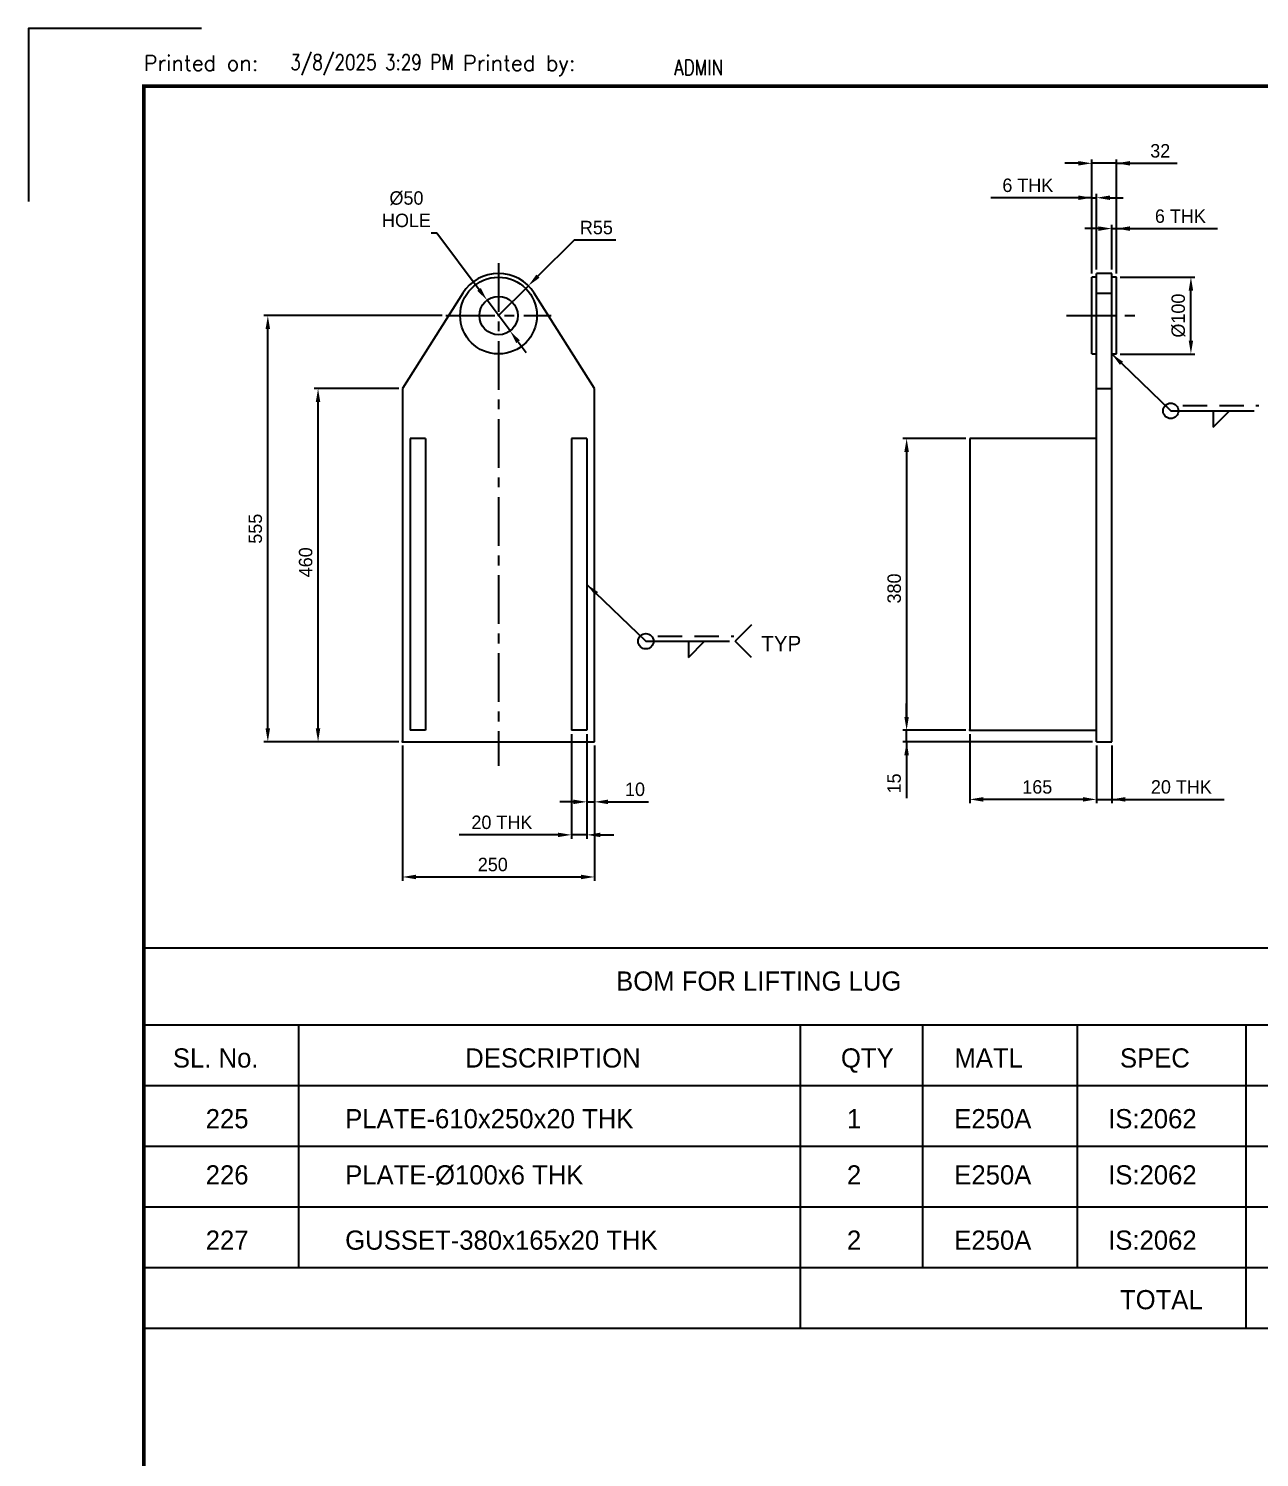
# Model space of a CAD drawing. Header units: millimetres. Extents: x 0 to 16187, y -20471 to 6290.
# Drawn here: x 12311.2 to 12631.7, y 3066 to 3438.1 of the extents above; entities that cross this region are included whole.
import ezdxf
from ezdxf.enums import TextEntityAlignment as Align

# ---------------------------------------------------------------- set-up
doc = ezdxf.new("R2010")
doc.units = ezdxf.units.MM
doc.header["$PDSIZE"] = -1
doc.linetypes.add('CENTERX2', pattern=[20.32, 12.7, -2.54, 2.54, -2.54])
doc.linetypes.add('HIDDEN', pattern=[9.525, 6.35, -3.175])
doc.layers.add('BORDER1', color=3, linetype='Continuous')
doc.layers.add('BORDER2', color=7, linetype='Continuous')
doc.styles.add('ROMANC', font='ROMANC', dxfattribs={"height": 5})
doc.styles.add('ROMANS', font='ROMANS.shx', dxfattribs={"width": 0.8})
doc.styles.add('ROMANT', font='ROMANT', dxfattribs={"height": 4})
doc.dimstyles.new('AM_ISO', dxfattribs={"dimtxt": 3.5, "dimasz": 3.5, "dimexe": 1, "dimexo": 1, "dimgap": 1.5, "dimtad": 1, "dimdsep": 46, "dimtxsty": 'Standard', "dimcen": 0, "dimclrd": 1, "dimclre": 1, "dimclrt": 1, "dimadec": 0, "dimazin": 2, "dimtp": 0.1, "dimtm": 0.1, "dimtfac": 0.71, "dimtdec": 3, "dimtmove": 0, "dimatfit": 3, "dimfxl": 1, "dimlwd": -1, "dimlwe": -1, "dimarcsym": 1})
doc.dimstyles.new('AM_ISO$3', dxfattribs={"dimtxt": 3.5, "dimasz": 3.5, "dimexe": 1, "dimexo": 1, "dimgap": 1.5, "dimtad": 1, "dimtoh": 1, "dimdsep": 46, "dimtxsty": 'Standard', "dimcen": 0, "dimclrd": 1, "dimclre": 1, "dimclrt": 1, "dimadec": 0, "dimazin": 2, "dimtp": 0.1, "dimtm": 0.1, "dimtfac": 0.71, "dimtdec": 3, "dimtofl": 0, "dimtmove": 0, "dimatfit": 0, "dimfxl": 1, "dimlwd": -1, "dimlwe": -1, "dimarcsym": 1})
doc.dimstyles.new('AM_ISO$7', dxfattribs={"dimtxt": 3.5, "dimasz": 3.5, "dimexe": 1, "dimexo": 1, "dimgap": 1.5, "dimtad": 1, "dimtoh": 1, "dimdsep": 46, "dimtxsty": 'Standard', "dimcen": 0, "dimclrd": 1, "dimclre": 1, "dimclrt": 1, "dimadec": 0, "dimazin": 2, "dimtp": 0.1, "dimtm": 0.1, "dimtfac": 0.71, "dimtdec": 3, "dimtmove": 0, "dimatfit": 3, "dimfxl": 1, "dimlwd": -1, "dimlwe": -1, "dimarcsym": 1})

# ---------------------------------------------------------------- blocks, each defined once
blk = doc.blocks.new('*D3497')
at = {"color": 1, "linetype": 'ByBlock'}
for p, q in [((12408.6, 3251.38), (12408.6, 3216.18)), ((12458.6, 3251.38), (12458.6, 3216.18)), ((12412.1, 3217.18), (12455.1, 3217.18))]:
    blk.add_line(p, q, dxfattribs=at)
at = {"color": 1}
for points in [[(12412.1, 3217.76), (12412.1, 3216.59), (12408.6, 3217.18)], [(12455.1, 3216.59), (12455.1, 3217.76), (12458.6, 3217.18)]]:
    blk.add_solid(points, dxfattribs=at)
at = {"layer": 'Defpoints', "color": 0}
for p in [(12408.6, 3252.38), (12458.6, 3252.38), (12458.6, 3217.18)]:
    blk.add_point(p, dxfattribs=at)
at = {"color": 1, "insert": (12432.1, 3222.18), "char_height": 3.5, "attachment_point": 2}
blk.add_mtext('250', dxfattribs=at)
blk = doc.blocks.new('*D3500')
at = {"color": 1, "linetype": 'ByBlock'}
for p, q in [((12453.29, 3383.07), (12443.85, 3373.64)), ((12464.12, 3383.07), (12453.29, 3383.07)), ((12433.6, 3363.38), (12441.38, 3371.16))]:
    blk.add_line(p, q, dxfattribs=at)
at = {"color": 1}
blk.add_solid([(12443.44, 3374.05), (12444.26, 3373.23), (12441.38, 3371.16)], dxfattribs=at)
at = {"layer": 'Defpoints', "color": 0}
for p in [(12441.38, 3371.16), (12433.6, 3363.38)]:
    blk.add_point(p, dxfattribs=at)
at = {"color": 1, "insert": (12454.79, 3388.07), "char_height": 3.5, "attachment_point": 1}
blk.add_mtext('R55', dxfattribs=at)
blk = doc.blocks.new('*D3503')
at = {"color": 1, "linetype": 'ByBlock'}
for p, q in [((12555.3, 3331.38), (12538.87, 3331.38)), ((12539.87, 3327.88), (12539.87, 3258.88)), ((12555.3, 3255.38), (12538.87, 3255.38))]:
    blk.add_line(p, q, dxfattribs=at)
at = {"color": 1}
for points in [[(12540.45, 3327.88), (12539.28, 3327.88), (12539.87, 3331.38)], [(12539.28, 3258.88), (12540.45, 3258.88), (12539.87, 3255.38)]]:
    blk.add_solid(points, dxfattribs=at)
at = {"layer": 'Defpoints', "color": 0}
for p in [(12556.3, 3331.38), (12539.87, 3255.38), (12556.3, 3255.38)]:
    blk.add_point(p, dxfattribs=at)
at = {"color": 1, "insert": (12534.87, 3292.31), "char_height": 3.5, "attachment_point": 2, "rotation": 90}
blk.add_mtext('380', dxfattribs=at)
blk = doc.blocks.new('*D3504')
at = {"color": 1, "linetype": 'ByBlock'}
for p, q in [((12589.3, 3251.38), (12589.3, 3236.38)), ((12593.3, 3251.38), (12593.3, 3236.38)), ((12585.8, 3237.38), (12582.3, 3237.38)), ((12589.3, 3237.38), (12593.3, 3237.38)), ((12593.3, 3237.38), (12622.55, 3237.38)), ((12596.8, 3237.38), (12600.3, 3237.38))]:
    blk.add_line(p, q, dxfattribs=at)
at = {"color": 1}
for points in [[(12585.8, 3236.8), (12585.8, 3237.97), (12589.3, 3237.38)], [(12596.8, 3237.97), (12596.8, 3236.8), (12593.3, 3237.38)]]:
    blk.add_solid(points, dxfattribs=at)
at = {"layer": 'Defpoints', "color": 0}
for p in [(12589.3, 3252.38), (12593.3, 3252.38), (12593.3, 3237.38)]:
    blk.add_point(p, dxfattribs=at)
at = {"color": 1, "insert": (12611.42, 3242.38), "char_height": 3.5, "attachment_point": 2}
blk.add_mtext('20 THK', dxfattribs=at)
blk = doc.blocks.new('*D3505')
at = {"color": 1, "linetype": 'ByBlock'}
for p, q in [((12556.3, 3254.38), (12556.3, 3236.38)), ((12589.3, 3251.38), (12589.3, 3236.38)), ((12585.8, 3237.38), (12559.8, 3237.38))]:
    blk.add_line(p, q, dxfattribs=at)
at = {"color": 1}
for points in [[(12559.8, 3237.97), (12559.8, 3236.8), (12556.3, 3237.38)], [(12585.8, 3236.8), (12585.8, 3237.97), (12589.3, 3237.38)]]:
    blk.add_solid(points, dxfattribs=at)
at = {"layer": 'Defpoints', "color": 0}
for p in [(12556.3, 3255.38), (12589.3, 3252.38), (12556.3, 3237.38)]:
    blk.add_point(p, dxfattribs=at)
at = {"color": 1, "insert": (12573.89, 3242.38), "char_height": 3.5, "attachment_point": 2}
blk.add_mtext('165', dxfattribs=at)
blk = doc.blocks.new('*D3506')
at = {"color": 1, "linetype": 'ByBlock'}
for p, q in [((12584.6, 3403.05), (12581.1, 3403.05)), ((12588.1, 3374.38), (12588.1, 3404.05)), ((12594.5, 3403.05), (12588.1, 3403.05)), ((12594.5, 3374.38), (12594.5, 3404.05)), ((12594.5, 3403.05), (12610.33, 3403.05)), ((12598, 3403.05), (12601.5, 3403.05))]:
    blk.add_line(p, q, dxfattribs=at)
at = {"color": 1}
for points in [[(12584.6, 3402.46), (12584.6, 3403.63), (12588.1, 3403.05)], [(12598, 3403.63), (12598, 3402.46), (12594.5, 3403.05)]]:
    blk.add_solid(points, dxfattribs=at)
at = {"layer": 'Defpoints', "color": 0}
for p in [(12588.1, 3403.05), (12588.1, 3373.38), (12594.5, 3373.38)]:
    blk.add_point(p, dxfattribs=at)
at = {"color": 1, "insert": (12605.91, 3408.05), "char_height": 3.5, "attachment_point": 2}
blk.add_mtext('32', dxfattribs=at)
blk = doc.blocks.new('*D3507')
at = {"color": 1, "linetype": 'ByBlock'}
for p, q in [((12593.3, 3375.38), (12593.3, 3387.04)), ((12594.5, 3374.38), (12594.5, 3387.04)), ((12589.8, 3386.04), (12586.3, 3386.04)), ((12593.3, 3386.04), (12594.5, 3386.04)), ((12594.5, 3386.04), (12620.83, 3386.04)), ((12598, 3386.04), (12601.5, 3386.04))]:
    blk.add_line(p, q, dxfattribs=at)
at = {"color": 1}
for points in [[(12589.8, 3385.45), (12589.8, 3386.62), (12593.3, 3386.04)], [(12598, 3386.62), (12598, 3385.45), (12594.5, 3386.04)]]:
    blk.add_solid(points, dxfattribs=at)
at = {"layer": 'Defpoints', "color": 0}
for p in [(12594.5, 3386.04), (12593.3, 3374.38), (12594.5, 3373.38)]:
    blk.add_point(p, dxfattribs=at)
at = {"color": 1, "insert": (12611.16, 3391.04), "char_height": 3.5, "attachment_point": 2}
blk.add_mtext('6 THK', dxfattribs=at)
blk = doc.blocks.new('*D3508')
at = {"color": 1, "linetype": 'ByBlock'}
for p, q in [((12588.1, 3394.07), (12561.76, 3394.07)), ((12584.6, 3394.07), (12581.1, 3394.07)), ((12588.1, 3374.38), (12588.1, 3395.07)), ((12588.1, 3394.07), (12589.3, 3394.07)), ((12589.3, 3375.38), (12589.3, 3395.07)), ((12592.8, 3394.07), (12596.3, 3394.07))]:
    blk.add_line(p, q, dxfattribs=at)
at = {"color": 1}
for points in [[(12584.6, 3393.49), (12584.6, 3394.65), (12588.1, 3394.07)], [(12592.8, 3394.65), (12592.8, 3393.49), (12589.3, 3394.07)]]:
    blk.add_solid(points, dxfattribs=at)
at = {"layer": 'Defpoints', "color": 0}
for p in [(12589.3, 3394.07), (12588.1, 3373.38), (12589.3, 3374.38)]:
    blk.add_point(p, dxfattribs=at)
at = {"color": 1, "insert": (12571.43, 3399.07), "char_height": 3.5, "attachment_point": 2}
blk.add_mtext('6 THK', dxfattribs=at)
blk = doc.blocks.new('*D3511')
at = {"color": 1, "linetype": 'ByBlock'}
for p, q in [((12595.5, 3373.38), (12614.9, 3373.38)), ((12613.9, 3356.88), (12613.9, 3369.88)), ((12595.5, 3353.38), (12614.9, 3353.38))]:
    blk.add_line(p, q, dxfattribs=at)
at = {"color": 1}
for points in [[(12614.48, 3369.88), (12613.32, 3369.88), (12613.9, 3373.38)], [(12613.32, 3356.88), (12614.48, 3356.88), (12613.9, 3353.38)]]:
    blk.add_solid(points, dxfattribs=at)
at = {"layer": 'Defpoints', "color": 0}
for p in [(12594.5, 3373.38), (12613.9, 3373.38), (12594.5, 3353.38)]:
    blk.add_point(p, dxfattribs=at)
at = {"color": 1, "insert": (12610.65, 3363.38), "char_height": 3.5, "attachment_point": 5, "rotation": 90}
blk.add_mtext('%%C100', dxfattribs=at)
blk = doc.blocks.new('*D3512')
at = {"color": 1, "linetype": 'ByBlock'}
for p, q in [((12416.03, 3384.91), (12417.53, 3384.91)), ((12417.53, 3384.91), (12428.51, 3370.2)), ((12436.59, 3359.38), (12430.61, 3367.39)), ((12438.68, 3356.57), (12440.78, 3353.77))]:
    blk.add_line(p, q, dxfattribs=at)
at = {"color": 1}
for points in [[(12428.05, 3369.85), (12428.98, 3370.55), (12430.61, 3367.39)], [(12439.15, 3356.92), (12438.21, 3356.22), (12436.59, 3359.38)]]:
    blk.add_solid(points, dxfattribs=at)
at = {"layer": 'Defpoints', "color": 0}
for p in [(12430.61, 3367.39), (12436.59, 3359.38)]:
    blk.add_point(p, dxfattribs=at)
at = {"color": 1, "insert": (12409.62, 3391.07), "char_height": 3.5, "attachment_point": 5}
blk.add_mtext('%%c50\\PHOLE', dxfattribs=at)
blk = doc.blocks.new('*D3514')
at = {"color": 1, "linetype": 'ByBlock'}
for p, q in [((12539.87, 3258.88), (12539.87, 3262.38)), ((12555.3, 3255.38), (12538.87, 3255.38)), ((12539.87, 3252.38), (12539.87, 3255.38)), ((12588.3, 3252.38), (12538.87, 3252.38)), ((12539.87, 3252.38), (12539.87, 3237.72)), ((12539.87, 3248.88), (12539.87, 3245.38))]:
    blk.add_line(p, q, dxfattribs=at)
at = {"color": 1}
for points in [[(12539.28, 3258.88), (12540.45, 3258.88), (12539.87, 3255.38)], [(12540.45, 3248.88), (12539.28, 3248.88), (12539.87, 3252.38)]]:
    blk.add_solid(points, dxfattribs=at)
at = {"layer": 'Defpoints', "color": 0}
for p in [(12539.87, 3255.38), (12556.3, 3255.38), (12589.3, 3252.38)]:
    blk.add_point(p, dxfattribs=at)
at = {"color": 1, "insert": (12536.62, 3241.55), "char_height": 3.5, "attachment_point": 5, "rotation": 90}
blk.add_mtext('15', dxfattribs=at)
blk = doc.blocks.new('*D3515')
at = {"color": 1, "linetype": 'ByBlock'}
for p, q in [((12456.6, 3254.38), (12456.6, 3235.74)), ((12458.6, 3251.38), (12458.6, 3235.74)), ((12453.1, 3236.74), (12449.6, 3236.74)), ((12456.6, 3236.74), (12458.6, 3236.74)), ((12462.1, 3236.74), (12472.68, 3236.74))]:
    blk.add_line(p, q, dxfattribs=at)
at = {"color": 1}
for points in [[(12453.1, 3236.16), (12453.1, 3237.32), (12456.6, 3236.74)], [(12462.1, 3237.32), (12462.1, 3236.16), (12458.6, 3236.74)]]:
    blk.add_solid(points, dxfattribs=at)
at = {"layer": 'Defpoints', "color": 0}
for p in [(12456.6, 3255.38), (12458.6, 3252.38), (12458.6, 3236.74)]:
    blk.add_point(p, dxfattribs=at)
at = {"color": 1, "insert": (12469.14, 3239.99), "char_height": 3.5, "attachment_point": 5}
blk.add_mtext('10', dxfattribs=at)
blk = doc.blocks.new('*D3516')
at = {"color": 1, "linetype": 'ByBlock'}
for p, q in [((12452.6, 3254.38), (12452.6, 3227.14)), ((12456.6, 3254.38), (12456.6, 3227.14)), ((12449.1, 3228.14), (12423.35, 3228.14)), ((12456.6, 3228.14), (12452.6, 3228.14)), ((12460.1, 3228.14), (12463.6, 3228.14))]:
    blk.add_line(p, q, dxfattribs=at)
at = {"color": 1}
for points in [[(12449.1, 3227.56), (12449.1, 3228.72), (12452.6, 3228.14)], [(12460.1, 3228.72), (12460.1, 3227.56), (12456.6, 3228.14)]]:
    blk.add_solid(points, dxfattribs=at)
at = {"layer": 'Defpoints', "color": 0}
for p in [(12452.6, 3255.38), (12456.6, 3255.38), (12452.6, 3228.14)]:
    blk.add_point(p, dxfattribs=at)
at = {"color": 1, "insert": (12434.47, 3231.39), "char_height": 3.5, "attachment_point": 5}
blk.add_mtext('20 THK', dxfattribs=at)
blk = doc.blocks.new('*D3524')
at = {"color": 1, "linetype": 'ByBlock'}
for p, q in [((12407.6, 3344.38), (12385.6, 3344.38)), ((12386.6, 3255.88), (12386.6, 3340.88)), ((12407.6, 3252.38), (12385.6, 3252.38))]:
    blk.add_line(p, q, dxfattribs=at)
at = {"color": 1}
for points in [[(12387.18, 3340.88), (12386.01, 3340.88), (12386.6, 3344.38)], [(12386.01, 3255.88), (12387.18, 3255.88), (12386.6, 3252.38)]]:
    blk.add_solid(points, dxfattribs=at)
at = {"layer": 'Defpoints', "color": 0}
for p in [(12386.6, 3344.38), (12408.6, 3344.38), (12408.6, 3252.38)]:
    blk.add_point(p, dxfattribs=at)
at = {"color": 1, "insert": (12381.6, 3299.13), "char_height": 3.5, "attachment_point": 2, "rotation": 90}
blk.add_mtext('460', dxfattribs=at)
blk = doc.blocks.new('*D3525')
at = {"color": 1, "linetype": 'ByBlock'}
for p, q in [((12418.91, 3363.38), (12372.52, 3363.38)), ((12373.52, 3255.88), (12373.52, 3359.88)), ((12407.6, 3252.38), (12372.52, 3252.38))]:
    blk.add_line(p, q, dxfattribs=at)
at = {"color": 1}
for points in [[(12374.1, 3359.88), (12372.93, 3359.88), (12373.52, 3363.38)], [(12372.93, 3255.88), (12374.1, 3255.88), (12373.52, 3252.38)]]:
    blk.add_solid(points, dxfattribs=at)
at = {"layer": 'Defpoints', "color": 0}
for p in [(12373.52, 3363.38), (12419.91, 3363.38), (12408.6, 3252.38)]:
    blk.add_point(p, dxfattribs=at)
at = {"color": 1, "insert": (12370.27, 3307.88), "char_height": 3.5, "attachment_point": 5, "rotation": 90}
blk.add_mtext('555', dxfattribs=at)
blk = doc.blocks.new('*U609')
at = {"layer": 'BORDER1', "color": 154, "true_color": 0x1859a9, "const_width": 1}
blk.add_lwpolyline([(1.81, 811), (1144, 811), (1144, 0), (0, 0), (0, 811)], close=True, dxfattribs=at)
at = {"layer": 'BORDER2'}
blk.add_lwpolyline([(15, 826), (-30, 826), (-30, 781)], dxfattribs=at)
at = {"layer": 'BORDER2', "style": 'ROMANS'}
blk.add_text('Printed on:                 Printed by:', height=4, dxfattribs=at).set_placement((0, 815))
at = {"layer": 'BORDER2', "char_height": 4, "attachment_point": 7, "style": 'ROMANS'}
for s, insert in [('3/8/2025 3:29 PM', (38.14, 813.89)), ('ADMIN', (138.14, 813.89))]:
    blk.add_mtext(s, dxfattribs=dict(at, insert=insert))
at = {"layer": 'BORDER2', "flags": 8}
for tag, height, style, p in [('REV-A', 3.24, 'ROMANS', (986.93, 140.25)), ('RE-A', 8.06, 'ROMANT', (1084.63, 7.17))]:
    blk.add_attdef(tag, text='', height=height, dxfattribs=dict(at, style=style)).set_placement(p, align=Align.CENTER)
at = {"layer": 'BORDER2', "style": 'ROMANS', "width": 3.830216}
blk.add_attdef('DATE-A', text='', height=3.24, dxfattribs=at).set_placement((995.51, 140.25), (1008.51, 140.25), align=Align.FIT)
at = {"layer": 'BORDER2'}
for tag, height, style, p in [('DRN-A', 3.24, 'ROMANS', (1018.38, 140.25)), ('CHD-A', 3.24, 'ROMANS', (1032.35, 140.25)), ('APD-A', 3.24, 'ROMANS', (1046.64, 140.25)), ('CONS_CONT_VEND', 4.2, 'ROMANC', (1061.39, 72.83))]:
    blk.add_attdef(tag, text='', height=height, dxfattribs=dict(at, style=style)).set_placement(p, align=Align.CENTER)
at = {"layer": 'BORDER2', "style": 'ROMANS', "width": 0.8}
for tag, p, height in [('1:X', (997.23, 122.55), 3.5), ('LOC', (1042.74, 122.55), 3.5), ('PROJ_NO', (1118.64, 122.55), 3.5), ('CONS_DRG_NO', (1011, 63), 3)]:
    blk.add_attdef(tag, p, '', height=height, dxfattribs=at)
at = {"layer": 'BORDER2', "lineweight": 30, "width": 0.8, "flags": 104}
blk.add_attdef('COMMENTS-A', text='', height=2.2, dxfattribs=at).set_placement((1055.21, 142.07), align=Align.MIDDLE_LEFT)
at = {"layer": 'BORDER2', "style": 'ROMANS', "width": 0.8}
for tag, p in [('PROJECT_TITLE_1', (1061.07, 55.35)), ('PROJECT_TITLE_2', (1061.07, 49.3))]:
    blk.add_attdef(tag, text='', height=3.5, dxfattribs=at).set_placement(p, align=Align.MIDDLE)
at = {"layer": 'BORDER2', "style": 'ROMANT', "width": 0.8}
for tag, p in [('DRG_TITLE_1', (1061.07, 36.31)), ('DRG_TITLE_2', (1061.07, 28.31)), ('DRG_TITLE_3', (1061.07, 20.31))]:
    blk.add_attdef(tag, text='', height=5, dxfattribs=at).set_placement(p, align=Align.CENTER)
at = {"layer": 'BORDER2', "style": 'ROMANT'}
for tag, p in [('AR', (995, 7.17)), ('PA', (1011.74, 7.17)), ('DC', (1028.45, 7.17)), ('TS', (1120.84, 7.17))]:
    blk.add_attdef(tag, p, '', height=8.06, dxfattribs=at)
for tag, p in [('SRNO', (1074.7, 7.17)), ('SH', (1115.8, 7.18))]:
    blk.add_attdef(tag, text='', height=8.06, dxfattribs=at).set_placement(p, align=Align.RIGHT)
at = {"layer": 'BORDER2', "style": 'ROMANS', "flags": 2}
blk.add_attdef('TB_VERSION', text='', height=2, dxfattribs=at).set_placement((1, -1), align=Align.TOP_LEFT)

msp = doc.modelspace()

# ---------------------------------------------------------------- linework, layer by layer
for p, q in [((12732.59566, 3423.13313), (12356.33443, 3423.13313)), ((12619.73188, 3338.57349), (12619.73188, 3334.33255)), ((12619.73188, 3334.33255), (12623.97282, 3338.57349)), ((12619.73188, 3338.57349), (12623.97282, 3338.57349)), ((12499.4449, 3282.81443), (12495.20396, 3278.57349)), ((12483.03316, 3278.57349), (12483.03316, 3274.33255)), ((12483.03316, 3274.33255), (12487.2741, 3278.57349)), ((12483.03316, 3278.57349), (12487.2741, 3278.57349)), ((12499.4449, 3274.33255), (12495.20396, 3278.57349)), ((12341.21526, 3198.73977), (12341.21526, 3099.63324)), ((12341.21526, 3198.73977), (12670.10512, 3198.73977)), ((12341.21526, 3178.70465), (12670.10512, 3178.70465)), ((12381.4748, 3178.70465), (12381.4748, 3115.44752)), ((12512.10261, 3178.70465), (12512.10261, 3099.63324)), ((12544.00299, 3178.70465), (12544.00299, 3115.44752)), ((12584.26809, 3178.70465), (12584.26809, 3115.44752)), ((12628.17114, 3178.70465), (12628.17114, 3099.63324)), ((12341.21526, 3162.89037), (12670.10512, 3162.89037)), ((12341.21526, 3147.07609), (12670.10512, 3147.07609)), ((12341.21526, 3131.2618), (12670.10512, 3131.2618)), ((12341.21526, 3115.44752), (12670.10512, 3115.44752)), ((12341.21526, 3099.63324), (12670.10512, 3099.63324))]:
    msp.add_line(p, q)
at = {"color": 3, "linetype": 'CENTERX2'}
for p, q in [((12433.59787, 3377.0767), (12433.59787, 3246.15119)), ((12419.90572, 3363.38454), (12447.29003, 3363.38454)), ((12581.47263, 3363.38454), (12601.12055, 3363.38454))]:
    msp.add_line(p, q, dxfattribs=at)
at = {"color": 7, "linetype": 'Continuous', "lineweight": 25}
for p, q in [((12589.29659, 3373.38454), (12588.09659, 3373.38454)), ((12588.09659, 3363.38454), (12588.09659, 3373.38454)), ((12593.29659, 3374.38454), (12589.29659, 3374.38454)), ((12589.29659, 3369.25573), (12589.29659, 3374.38454)), ((12593.29659, 3369.25573), (12593.29659, 3374.38454)), ((12594.49659, 3373.38454), (12593.29659, 3373.38454)), ((12594.49659, 3363.38454), (12594.49659, 3373.38454)), ((12424.29577, 3369.25573), (12408.59787, 3344.38454)), ((12458.59787, 3344.38454), (12442.89998, 3369.25573)), ((12589.29659, 3344.38454), (12589.29659, 3369.25573)), ((12589.29659, 3369.25573), (12593.29659, 3369.25573)), ((12593.29659, 3344.38454), (12593.29659, 3369.25573)), ((12588.09659, 3353.38454), (12588.09659, 3363.38454)), ((12594.49659, 3353.38454), (12594.49659, 3363.38454)), ((12588.09659, 3353.38454), (12589.29659, 3353.38454)), ((12593.29659, 3353.38454), (12594.49659, 3353.38454)), ((12408.59787, 3344.38454), (12408.59787, 3252.38454)), ((12458.59787, 3252.38454), (12458.59787, 3344.38454)), ((12589.29659, 3252.38454), (12589.29659, 3344.38454)), ((12589.29659, 3344.38454), (12593.29659, 3344.38454)), ((12593.29659, 3252.38454), (12593.29659, 3344.38454)), ((12414.59787, 3331.38454), (12410.59787, 3331.38454)), ((12410.59787, 3331.38454), (12410.59787, 3255.38454)), ((12414.59787, 3331.38454), (12414.59787, 3255.38454)), ((12456.59787, 3331.38454), (12452.59787, 3331.38454)), ((12452.59787, 3331.38454), (12452.59787, 3255.38454)), ((12456.59787, 3331.38454), (12456.59787, 3255.38454)), ((12589.29659, 3331.38454), (12556.29659, 3331.38454)), ((12556.29659, 3331.38454), (12556.29659, 3255.38454)), ((12414.59787, 3255.38454), (12410.59787, 3255.38454)), ((12456.59787, 3255.38454), (12452.59787, 3255.38454)), ((12556.29659, 3255.38454), (12589.29659, 3255.38454)), ((12408.59787, 3252.38454), (12458.59787, 3252.38454)), ((12589.29659, 3252.38454), (12593.29659, 3252.38454))]:
    msp.add_line(p, q, dxfattribs=at)
at = {"color": 7, "linetype": 'Continuous'}
for p, q in [((12433.59787, 3363.38454), (12433.59787, 3363.59929)), ((12433.59787, 3363.38454), (12433.59787, 3363.59929)), ((12433.59787, 3363.38454), (12433.70525, 3363.38454)), ((12433.59787, 3363.38454), (12433.70525, 3363.38454)), ((12408.59787, 3252.38454), (12408.59787, 3252.59929)), ((12556.29659, 3255.38454), (12556.29659, 3255.59929)), ((12556.29659, 3255.38454), (12556.29659, 3255.59929)), ((12556.29659, 3255.38454), (12556.40397, 3255.38454)), ((12556.29659, 3255.38454), (12556.40397, 3255.38454)), ((12408.59787, 3252.38454), (12408.70525, 3252.38454))]:
    msp.add_line(p, q, dxfattribs=at)
at = {"color": 2, "linetype": 'HIDDEN'}
for p, q in [((12611.79032, 3339.92893), (12631.57495, 3339.92893)), ((12475.0916, 3279.92893), (12494.87623, 3279.92893))]:
    msp.add_line(p, q, dxfattribs=at)
at = {"color": 7, "linetype": 'Continuous', "lineweight": 25}
for radius in [10, 5]:
    msp.add_circle((12433.59787, 3363.38454), radius, dxfattribs=at)
for centre in [(12608.65076, 3338.57349), (12471.95204, 3278.57349)]:
    msp.add_circle(centre, 2.0073)
msp.add_arc((12433.59787, 3363.38454), 11, 32.2588052, 147.7411948, dxfattribs=at)
at = {"color": 7, "linetype": 'Continuous'}
for p in [(12433.59787, 3363.38454), (12433.59787, 3363.38454), (12556.29659, 3255.38454), (12556.29659, 3255.38454), (12408.59787, 3252.38454)]:
    msp.add_point(p, dxfattribs=at)

# ---------------------------------------------------------------- block references
at = {"layer": 'BORDER1'}
msp.add_blockref('*U609', (12341.21526, 2612.13313), dxfattribs=at)

# ---------------------------------------------------------------- texts
at = {"color": 1}
for s, height, p in [('TYP', 4, (12502.02704, 3275.97782)), ('BOM FOR LIFTING LUG', 5, (12464.21415, 3187.57523)), ('SL. No.', 5, (12348.79263, 3167.54011)), ('DESCRIPTION', 5, (12424.91765, 3167.54011)), ('QTY', 5, (12522.76361, 3167.54011)), ('MATL', 5, (12552.31143, 3167.54011)), ('SPEC', 5, (12595.41789, 3167.54011)), ('225', 5, (12357.34095, 3151.72583)), ('PLATE-610x250x20 THK', 5, (12393.65325, 3151.72583)), ('1', 5, (12524.31854, 3151.72583)), ('E250A', 5, (12552.27453, 3151.72583)), ('IS:2062', 5, (12592.34478, 3151.72583)), ('226', 5, (12357.34095, 3137.09086)), ('PLATE-%%C100x6 THK', 5, (12393.65325, 3137.09086)), ('2', 5, (12524.31854, 3137.09086)), ('E250A', 5, (12552.27453, 3137.09086)), ('IS:2062', 5, (12592.34478, 3137.09086)), ('227', 5, (12357.34095, 3120.09726)), ('GUSSET-380x165x20 THK', 5, (12393.65325, 3120.09726)), ('2', 5, (12524.31854, 3120.09726)), ('E250A', 5, (12552.27453, 3120.09726)), ('IS:2062', 5, (12592.34478, 3120.09726)), ('TOTAL', 5, (12595.41789, 3104.59294))]:
    msp.add_text(s, height=height, dxfattribs=at).set_placement(p)

# ---------------------------------------------------------------- dimensions: what is measured, and where the dimension line sits
for base, p1, p2, picture, middle in [((12588.09659, 3403.04516), (12594.49659, 3373.38454), (12588.09659, 3373.38454), '*D3506', (12605.91326, 3403.04516)), ((12556.29659, 3237.38194), (12589.29659, 3252.38454), (12556.29659, 3255.38454), '*D3505', (12573.88677, 3237.38194)), ((12458.59787, 3217.17508), (12408.59787, 3252.38454), (12458.59787, 3252.38454), '*D3497', (12432.1028, 3217.17508))]:
    dim = msp.add_linear_dim(base=base, p1=p1, p2=p2, dimstyle='AM_ISO', override={"dimtxt": 3.5, "dimdec": 0, "dimlfac": 5})
    dim.commit()
    dim.dimension.update_dxf_attribs({"geometry": picture, "text_midpoint": middle, "dimtype": 160})
for base, p1, p2, picture, middle in [((12589.29659, 3394.07051), (12588.09659, 3373.38454), (12589.29659, 3374.38454), '*D3508', (12571.42993, 3394.07051)), ((12594.49659, 3386.0368), (12593.29659, 3374.38454), (12594.49659, 3373.38454), '*D3507', (12611.16326, 3386.0368)), ((12593.29659, 3237.38194), (12589.29659, 3252.38454), (12593.29659, 3252.38454), '*D3504', (12611.42159, 3237.38194))]:
    dim = msp.add_linear_dim(base=base, p1=p1, p2=p2, text='<> THK', dimstyle='AM_ISO', override={"dimtxt": 3.5, "dimdec": 0, "dimlfac": 5, "dimtxsty": 'Standard'})
    dim.commit()
    dim.dimension.update_dxf_attribs({"geometry": picture, "text_midpoint": middle, "dimtype": 160})
dim = msp.add_diameter_dim_2p(p1=(12436.58872, 3359.37769), p2=(12430.60703, 3367.39139), text='<>\\PHOLE', dimstyle='AM_ISO$3', override={"dimtxt": 3.5, "dimlfac": 5, "dimtxsty": 'Standard', "dimtofl": 1})
dim.commit()
dim.dimension.update_dxf_attribs({"geometry": '*D3512', "text_midpoint": (12409.61624, 3384.90685), "dimtype": 163})
dim = msp.add_radius_dim(center=(12433.59787, 3363.38454), mpoint=(12441.37605, 3371.16271), dimstyle='AM_ISO$3', override={"dimtxt": 3.5, "dimlfac": 5, "dimtofl": 1})
dim.commit()
dim.dimension.update_dxf_attribs({"geometry": '*D3500', "text_midpoint": (12459.45437, 3383.07437), "dimtype": 164})
dim = msp.add_linear_dim(base=(12613.90069, 3373.38454), p1=(12594.49659, 3353.38454), p2=(12594.49659, 3373.38454), angle=90, text='%%C<>', dimstyle='AM_ISO', override={"dimtxt": 3.5, "dimdec": 0, "dimlfac": 5, "dimtxsty": 'Standard'})
dim.commit()
dim.dimension.update_dxf_attribs({"geometry": '*D3511', "text_midpoint": (12610.65069, 3363.38454)})
dim = msp.add_linear_dim(base=(12373.51788, 3363.38454), p1=(12408.59787, 3252.38454), p2=(12419.90572, 3363.38454), angle=90, dimstyle='AM_ISO', override={"dimtxt": 3.5, "dimdec": 0, "dimlfac": 5})
dim.commit()
dim.dimension.update_dxf_attribs({"geometry": '*D3525', "text_midpoint": (12370.26788, 3307.88454)})
for base, p1, p2, picture, middle in [((12386.59787, 3344.38454), (12408.59787, 3252.38454), (12408.59787, 3344.38454), '*D3524', (12386.59787, 3299.12965)), ((12539.86678, 3255.38454), (12556.29659, 3331.38454), (12556.29659, 3255.38454), '*D3503', (12539.86678, 3292.30573)), ((12539.86678, 3255.38454), (12589.29659, 3252.38454), (12556.29659, 3255.38454), '*D3514', (12539.86678, 3241.55121))]:
    dim = msp.add_linear_dim(base=base, p1=p1, p2=p2, angle=90, dimstyle='AM_ISO', override={"dimtxt": 3.5, "dimdec": 0, "dimlfac": 5})
    dim.commit()
    dim.dimension.update_dxf_attribs({"geometry": picture, "text_midpoint": middle, "dimtype": 160})
dim = msp.add_linear_dim(base=(12452.59787, 3228.13854), p1=(12456.59787, 3255.38454), p2=(12452.59787, 3255.38454), text='<> THK', dimstyle='AM_ISO', override={"dimtxt": 3.5, "dimdec": 0, "dimlfac": 5, "dimtxsty": 'Standard'})
dim.commit()
dim.dimension.update_dxf_attribs({"geometry": '*D3516', "text_midpoint": (12434.47287, 3231.38854)})
dim = msp.add_linear_dim(base=(12458.59787, 3236.74064), p1=(12456.59787, 3255.38454), p2=(12458.59787, 3252.38454), dimstyle='AM_ISO', override={"dimtxt": 3.5, "dimdec": 0, "dimlfac": 5})
dim.commit()
dim.dimension.update_dxf_attribs({"geometry": '*D3515', "text_midpoint": (12469.13954, 3239.99064)})

# ---------------------------------------------------------------- leaders
for points in [[(12593.29659, 3353.38454), (12608.65076, 3338.57349), (12630.40268, 3338.57349)], [(12456.59787, 3293.38454), (12471.95204, 3278.57349), (12493.70396, 3278.57349)]]:
    msp.add_leader(points, dimstyle='AM_ISO$7')

doc.saveas('drawing.dxf')
